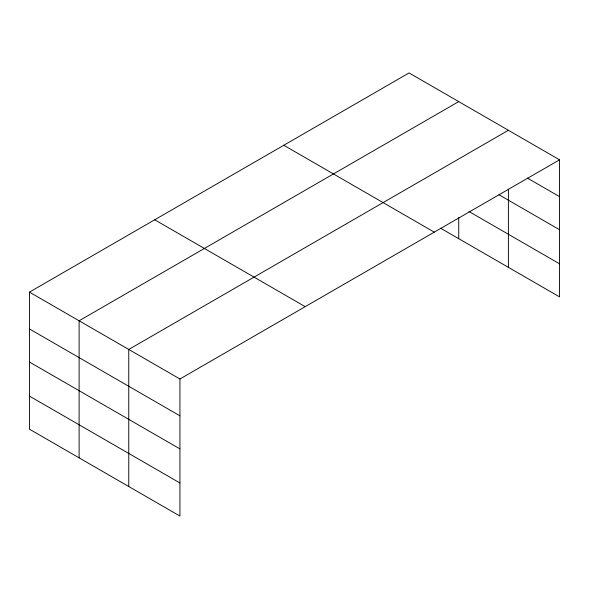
<?xml version="1.0" encoding="UTF-8"?>
<svg xmlns="http://www.w3.org/2000/svg" width="589" height="589" viewBox="0 0 589 589"><rect width="100%" height="100%" fill="white"/><g stroke="black" fill="none" stroke-linecap="round" stroke-linejoin="round"><path stroke-width="0.88" d="M29.45 292.115L179.932 378.992L179.932 516.06L29.45 429.182L29.45 292.115L409.068 72.94L559.55 159.818L559.55 296.885L440.601 228.215M458.728 101.61L79.11 320.784L79.11 457.852M508.388 130.279L128.763 349.454L128.763 486.521M179.932 378.992L559.55 159.818M527.28 178.018L559.55 196.645M498.927 194.731L559.55 229.725M468.977 211.517L559.55 263.806M283.795 145.269L434.277 232.147M154.723 219.785L305.205 306.663M29.45 328.942L179.932 415.819M29.45 362.021L179.932 448.899M29.45 396.102L179.932 482.98M508.388 189.165L508.388 267.347M458.728 217.547L458.728 238.678"/></g></svg>
